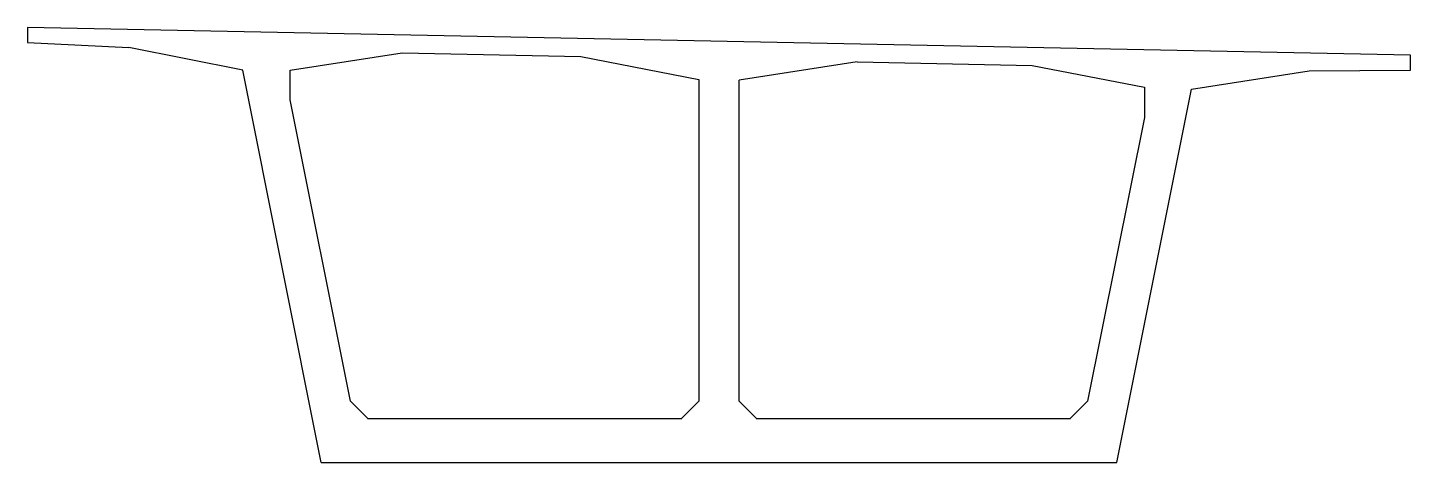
# Model space of a CAD drawing. Header units: millimetres. Extents: x -11735 to 11735, y -7144 to 235.
import ezdxf

# ---------------------------------------------------------------- set-up
doc = ezdxf.new("R2010")
doc.units = ezdxf.units.MM
doc.header["$MEASUREMENT"] = 0
doc.layers.add('INPOLY', color=1, linetype='Continuous')
doc.layers.add('OUTPOLY', color=4, linetype='Continuous')

msp = doc.modelspace()

# ---------------------------------------------------------------- linework, layer by layer
at = {"layer": 'INPOLY'}
for p, q in [((2345, -347), (5318, -406)), ((345, -6108), (345, -657)), ((7220, -778), (7220, -1288)), ((-645, -6408), (-5957, -6408)), ((5956, -6408), (645, -6408))]:
    msp.add_line(p, q, dxfattribs=at)
for points in [[(-6257, -6108), (-7280, -993), (-7279, -487), (-5378, -192), (-2345, -253), (-2345, -253)], [(-2345, -253), (-345, -643), (-345, -6108)], [(2345, -347), (2345, -347), (345, -657), (345, -657)], [(5318, -406), (5318, -406), (7220, -778), (7220, -778)], [(7220, -1288), (7220, -1288), (6256, -6108)], [(-5957, -6409), (-5957, -6408), (-6257, -6108), (-6257, -6109)], [(-345, -6109), (-345, -6108), (-645, -6408), (-645, -6409)], [(645, -6409), (645, -6408), (345, -6108), (345, -6109)], [(6256, -6109), (6256, -6108), (5956, -6408), (5956, -6409)]]:
    msp.add_lwpolyline(points, dxfattribs=at)
at = {"layer": 'OUTPOLY'}
for p, q in [((-11735, 235), (-11735, 235)), ((-6754, -7144), (6753, -7144))]:
    msp.add_line(p, q, dxfattribs=at)
for points in [[(11735, -235), (-11735, 235), (-11735, -15), (-10020, -100)], [(-6754, -7144), (-6754, -7144), (-8085, -488), (-10020, -100), (-10020, -100)], [(10020, -500), (11735, -485), (11735, -235)], [(6753, -7144), (6753, -7144), (8020, -810), (10020, -500), (10020, -500)]]:
    msp.add_lwpolyline(points, dxfattribs=at)

doc.saveas('drawing.dxf')
